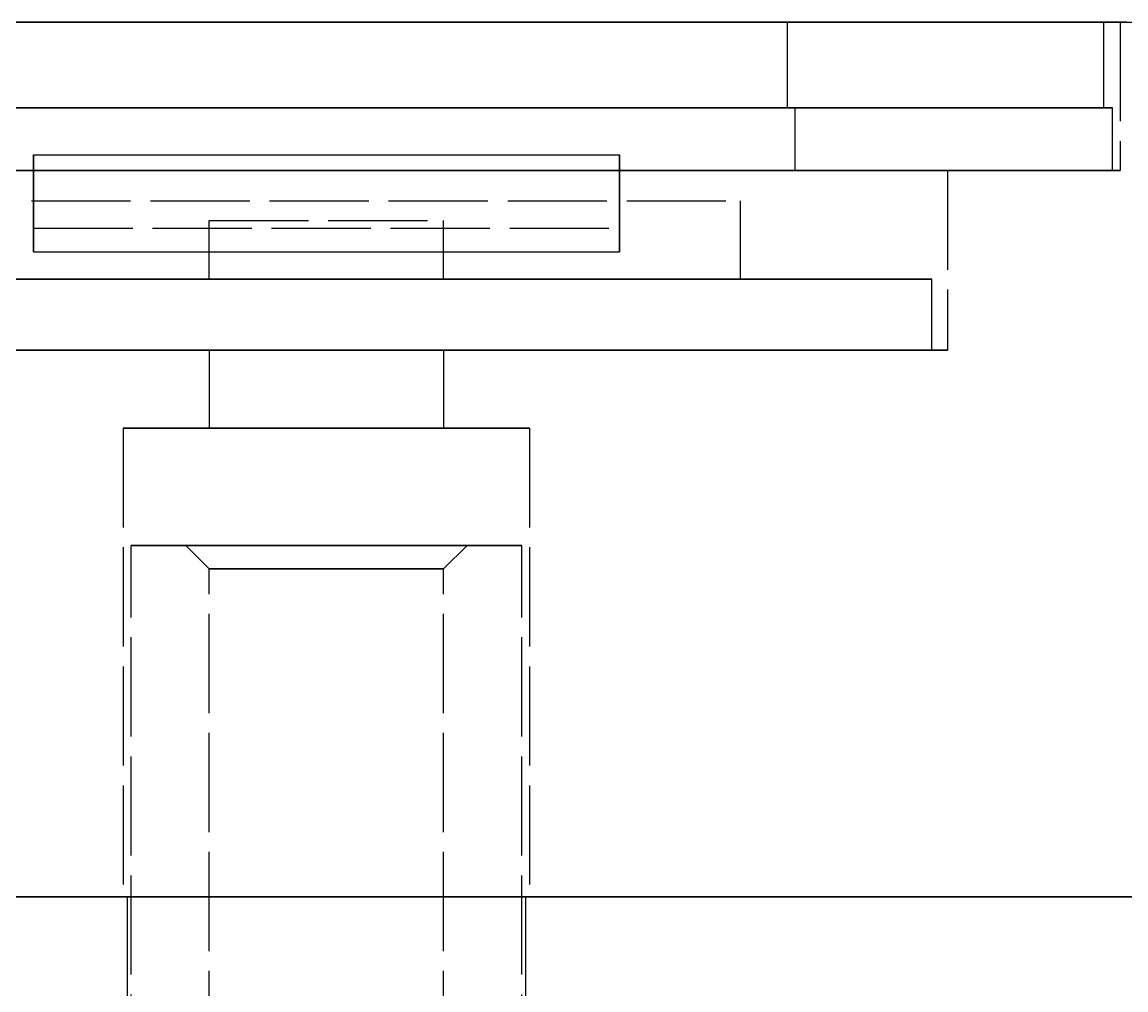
# Model space of a CAD drawing. Header units: millimetres. Extents: x -13 to 272, y -50 to 160.
# Drawn here: x 21.35 to 35.48, y 146.62 to 159.01 of the extents above; entities that cross this region are included whole.
import ezdxf

# ---------------------------------------------------------------- set-up
doc = ezdxf.new("R2010")
doc.units = ezdxf.units.MM
doc.linetypes.add('DASHED', pattern=[1.524, 1.27, -0.254])
doc.layers.add('HIDDEN', color=8, linetype='DASHED')
doc.layers.add('VISIBLE', color=7, linetype='CONTINUOUS')

msp = doc.modelspace()

# ---------------------------------------------------------------- linework, layer by layer
at = {"layer": 'HIDDEN'}
for points in [[(21.17571, 159.01), (21.53, 159.01), (21.88429, 159.01), (22.23857, 159.01), (22.59286, 159.01), (22.94714, 159.01), (23.30143, 159.01), (23.65571, 159.01), (24.01, 159.01), (24.36429, 159.01), (24.71857, 159.01), (25.07286, 159.01), (25.42714, 159.01), (25.78143, 159.01), (26.13571, 159.01), (26.49, 159.01), (26.84429, 159.01), (27.19857, 159.01), (27.55286, 159.01), (27.90714, 159.01), (28.26143, 159.01), (28.61571, 159.01), (28.97, 159.01), (29.32429, 159.01), (29.67857, 159.01), (30.03286, 159.01), (30.38714, 159.01), (30.74143, 159.01), (31.09571, 159.01), (31.45, 159.01), (31.80429, 159.01), (32.15857, 159.01), (32.51286, 159.01), (32.86714, 159.01), (33.22143, 159.01), (33.57571, 159.01), (33.93, 159.01), (34.28429, 159.01), (34.63857, 159.01), (34.99286, 159.01), (35.34714, 159.01), (35.70143, 159.01)], [(35.41, 159.01), (35.08746, 159.01), (34.76492, 159.01), (34.44238, 159.01), (34.11984, 159.01), (33.7973, 159.01), (33.47476, 159.01), (33.15222, 159.01), (32.82968, 159.01), (32.50714, 159.01), (32.1846, 159.01), (31.86206, 159.01), (31.53952, 159.01), (31.21698, 159.01), (30.89444, 159.01), (30.5719, 159.01), (30.24937, 159.01), (29.92683, 159.01), (29.60429, 159.01), (29.28175, 159.01), (28.95921, 159.01), (28.63667, 159.01), (28.31413, 159.01), (27.99159, 159.01), (27.66905, 159.01), (27.34651, 159.01), (27.02397, 159.01), (26.70143, 159.01), (26.37889, 159.01), (26.05635, 159.01), (25.73381, 159.01), (25.41127, 159.01), (25.08873, 159.01), (24.76619, 159.01), (24.44365, 159.01), (24.12111, 159.01), (23.79857, 159.01), (23.47603, 159.01), (23.15349, 159.01), (22.83095, 159.01), (22.50841, 159.01), (22.18587, 159.01), (21.86333, 159.01), (21.54079, 159.01), (21.21825, 159.01)], [(21.21825, 159.01), (21.54079, 159.01), (21.86333, 159.01), (22.18587, 159.01), (22.50841, 159.01), (22.83095, 159.01), (23.15349, 159.01), (23.47603, 159.01), (23.79857, 159.01), (24.12111, 159.01), (24.44365, 159.01), (24.76619, 159.01), (25.08873, 159.01), (25.41127, 159.01), (25.73381, 159.01), (26.05635, 159.01), (26.37889, 159.01), (26.70143, 159.01), (27.02397, 159.01), (27.34651, 159.01), (27.66905, 159.01), (27.99159, 159.01), (28.31413, 159.01), (28.63667, 159.01), (28.95921, 159.01), (29.28175, 159.01), (29.60429, 159.01), (29.92683, 159.01), (30.24937, 159.01), (30.5719, 159.01), (30.89444, 159.01), (31.21698, 159.01), (31.53952, 159.01), (31.86206, 159.01), (32.1846, 159.01), (32.50714, 159.01), (32.82968, 159.01), (33.15222, 159.01), (33.47476, 159.01), (33.7973, 159.01), (34.11984, 159.01), (34.44238, 159.01), (34.76492, 159.01), (35.08746, 159.01), (35.41, 159.01)], [(31.15, 159.01), (30.9627, 159.01), (30.7754, 159.01), (30.5881, 159.01), (30.40079, 159.01), (30.21349, 159.01), (30.02619, 159.01), (29.83889, 159.01), (29.65159, 159.01), (29.46429, 159.01), (29.27698, 159.01), (29.08968, 159.01), (28.90238, 159.01), (28.71508, 159.01), (28.52778, 159.01), (28.34048, 159.01), (28.15317, 159.01), (27.96587, 159.01), (27.77857, 159.01), (27.59127, 159.01), (27.40397, 159.01), (27.21667, 159.01), (27.02937, 159.01), (26.84206, 159.01), (26.65476, 159.01), (26.46746, 159.01), (26.28016, 159.01), (26.09286, 159.01), (25.90556, 159.01), (25.71825, 159.01), (25.53095, 159.01), (25.34365, 159.01), (25.15635, 159.01), (24.96905, 159.01), (24.78175, 159.01), (24.59444, 159.01), (24.40714, 159.01), (24.21984, 159.01), (24.03254, 159.01), (23.84524, 159.01), (23.65794, 159.01), (23.47063, 159.01), (23.28333, 159.01), (23.09603, 159.01), (22.90873, 159.01), (22.72143, 159.01), (22.53413, 159.01), (22.34683, 159.01), (22.15952, 159.01), (21.97222, 159.01), (21.78492, 159.01), (21.59762, 159.01), (21.41032, 159.01), (21.22302, 159.01)], [(35.2, 159.01), (34.88413, 159.01), (34.56825, 159.01), (34.25238, 159.01), (33.93651, 159.01), (33.62063, 159.01), (33.30476, 159.01), (32.98889, 159.01), (32.67302, 159.01), (32.35714, 159.01), (32.04127, 159.01), (31.7254, 159.01), (31.40952, 159.01), (31.09365, 159.01), (30.77778, 159.01), (30.4619, 159.01), (30.14603, 159.01), (29.83016, 159.01), (29.51429, 159.01), (29.19841, 159.01), (28.88254, 159.01), (28.56667, 159.01), (28.25079, 159.01), (27.93492, 159.01), (27.61905, 159.01), (27.30317, 159.01), (26.9873, 159.01), (26.67143, 159.01), (26.35556, 159.01), (26.03968, 159.01), (25.72381, 159.01), (25.40794, 159.01), (25.09206, 159.01), (24.77619, 159.01), (24.46032, 159.01), (24.14444, 159.01), (23.82857, 159.01), (23.5127, 159.01), (23.19683, 159.01), (22.88095, 159.01), (22.56508, 159.01), (22.24921, 159.01), (21.93333, 159.01), (21.61746, 159.01), (21.30159, 159.01)], [(31.15, 157.91), (31.15, 159.01)], [(31.15, 159.01), (31.21429, 159.01), (31.27857, 159.01), (31.34286, 159.01), (31.40714, 159.01), (31.47143, 159.01), (31.53571, 159.01), (31.6, 159.01), (31.66429, 159.01), (31.72857, 159.01), (31.79286, 159.01), (31.85714, 159.01), (31.92143, 159.01), (31.98571, 159.01), (32.05, 159.01), (32.11429, 159.01), (32.17857, 159.01), (32.24286, 159.01), (32.30714, 159.01), (32.37143, 159.01), (32.43571, 159.01), (32.5, 159.01), (32.56429, 159.01), (32.62857, 159.01), (32.69286, 159.01), (32.75714, 159.01), (32.82143, 159.01), (32.88571, 159.01), (32.95, 159.01), (33.01429, 159.01), (33.07857, 159.01), (33.14286, 159.01), (33.20714, 159.01), (33.27143, 159.01), (33.33571, 159.01), (33.4, 159.01), (33.46429, 159.01), (33.52857, 159.01), (33.59286, 159.01), (33.65714, 159.01), (33.72143, 159.01), (33.78571, 159.01), (33.85, 159.01), (33.91429, 159.01), (33.97857, 159.01), (34.04286, 159.01), (34.10714, 159.01), (34.17143, 159.01), (34.23571, 159.01), (34.3, 159.01), (34.36429, 159.01), (34.42857, 159.01), (34.49286, 159.01), (34.55714, 159.01), (34.62143, 159.01), (34.68571, 159.01), (34.75, 159.01), (34.81429, 159.01), (34.87857, 159.01), (34.94286, 159.01), (35.00714, 159.01), (35.07143, 159.01), (35.13571, 159.01), (35.2, 159.01)], [(35.2, 157.91), (35.2, 159.01)], [(35.41, 159.01), (35.41, 157.11)], [(19.35, 157.91), (31.15, 157.91)], [(35.31, 157.91), (34.99063, 157.91), (34.67127, 157.91), (34.3519, 157.91), (34.03254, 157.91), (33.71317, 157.91), (33.39381, 157.91), (33.07444, 157.91), (32.75508, 157.91), (32.43571, 157.91), (32.11635, 157.91), (31.79698, 157.91), (31.47762, 157.91), (31.15825, 157.91), (30.83889, 157.91), (30.51952, 157.91), (30.20016, 157.91), (29.88079, 157.91), (29.56143, 157.91), (29.24206, 157.91), (28.9227, 157.91), (28.60333, 157.91), (28.28397, 157.91), (27.9646, 157.91), (27.64524, 157.91), (27.32587, 157.91), (27.00651, 157.91), (26.68714, 157.91), (26.36778, 157.91), (26.04841, 157.91), (25.72905, 157.91), (25.40968, 157.91), (25.09032, 157.91), (24.77095, 157.91), (24.45159, 157.91), (24.13222, 157.91), (23.81286, 157.91), (23.49349, 157.91), (23.17413, 157.91), (22.85476, 157.91), (22.5354, 157.91), (22.21603, 157.91), (21.89667, 157.91), (21.5773, 157.91), (21.25794, 157.91)], [(21.30159, 157.91), (21.61746, 157.91), (21.93333, 157.91), (22.24921, 157.91), (22.56508, 157.91), (22.88095, 157.91), (23.19683, 157.91), (23.5127, 157.91), (23.82857, 157.91), (24.14444, 157.91), (24.46032, 157.91), (24.77619, 157.91), (25.09206, 157.91), (25.40794, 157.91), (25.72381, 157.91), (26.03968, 157.91), (26.35556, 157.91), (26.67143, 157.91), (26.9873, 157.91), (27.30317, 157.91), (27.61905, 157.91), (27.93492, 157.91), (28.25079, 157.91), (28.56667, 157.91), (28.88254, 157.91), (29.19841, 157.91), (29.51429, 157.91), (29.83016, 157.91), (30.14603, 157.91), (30.4619, 157.91), (30.77778, 157.91), (31.09365, 157.91), (31.40952, 157.91), (31.7254, 157.91), (32.04127, 157.91), (32.35714, 157.91), (32.67302, 157.91), (32.98889, 157.91), (33.30476, 157.91), (33.62063, 157.91), (33.93651, 157.91), (34.25238, 157.91), (34.56825, 157.91), (34.88413, 157.91), (35.2, 157.91)], [(35.2, 157.91), (35.13571, 157.91), (35.07143, 157.91), (35.00714, 157.91), (34.94286, 157.91), (34.87857, 157.91), (34.81429, 157.91), (34.75, 157.91), (34.68571, 157.91), (34.62143, 157.91), (34.55714, 157.91), (34.49286, 157.91), (34.42857, 157.91), (34.36429, 157.91), (34.3, 157.91), (34.23571, 157.91), (34.17143, 157.91), (34.10714, 157.91), (34.04286, 157.91), (33.97857, 157.91), (33.91429, 157.91), (33.85, 157.91), (33.78571, 157.91), (33.72143, 157.91), (33.65714, 157.91), (33.59286, 157.91), (33.52857, 157.91), (33.46429, 157.91), (33.4, 157.91), (33.33571, 157.91), (33.27143, 157.91), (33.20714, 157.91), (33.14286, 157.91), (33.07857, 157.91), (33.01429, 157.91), (32.95, 157.91), (32.88571, 157.91), (32.82143, 157.91), (32.75714, 157.91), (32.69286, 157.91), (32.62857, 157.91), (32.56429, 157.91), (32.5, 157.91), (32.43571, 157.91), (32.37143, 157.91), (32.30714, 157.91), (32.24286, 157.91), (32.17857, 157.91), (32.11429, 157.91), (32.05, 157.91), (31.98571, 157.91), (31.92143, 157.91), (31.85714, 157.91), (31.79286, 157.91), (31.72857, 157.91), (31.66429, 157.91), (31.6, 157.91), (31.53571, 157.91), (31.47143, 157.91), (31.40714, 157.91), (31.34286, 157.91), (31.27857, 157.91), (31.21429, 157.91), (31.15, 157.91)], [(31.25, 157.11), (31.25, 157.91)], [(31.25, 157.91), (31.31444, 157.91), (31.37889, 157.91), (31.44333, 157.91), (31.50778, 157.91), (31.57222, 157.91), (31.63667, 157.91), (31.70111, 157.91), (31.76556, 157.91), (31.83, 157.91), (31.89444, 157.91), (31.95889, 157.91), (32.02333, 157.91), (32.08778, 157.91), (32.15222, 157.91), (32.21667, 157.91), (32.28111, 157.91), (32.34556, 157.91), (32.41, 157.91), (32.47444, 157.91), (32.53889, 157.91), (32.60333, 157.91), (32.66778, 157.91), (32.73222, 157.91), (32.79667, 157.91), (32.86111, 157.91), (32.92556, 157.91), (32.99, 157.91), (33.05444, 157.91), (33.11889, 157.91), (33.18333, 157.91), (33.24778, 157.91), (33.31222, 157.91), (33.37667, 157.91), (33.44111, 157.91), (33.50556, 157.91), (33.57, 157.91), (33.63444, 157.91), (33.69889, 157.91), (33.76333, 157.91), (33.82778, 157.91), (33.89222, 157.91), (33.95667, 157.91), (34.02111, 157.91), (34.08556, 157.91), (34.15, 157.91), (34.21444, 157.91), (34.27889, 157.91), (34.34333, 157.91), (34.40778, 157.91), (34.47222, 157.91), (34.53667, 157.91), (34.60111, 157.91), (34.66556, 157.91), (34.73, 157.91), (34.79444, 157.91), (34.85889, 157.91), (34.92333, 157.91), (34.98778, 157.91), (35.05222, 157.91), (35.11667, 157.91), (35.18111, 157.91), (35.24556, 157.91), (35.31, 157.91)], [(35.31, 157.11), (35.31, 157.91)], [(21.5, 156.37), (21.5, 157.31)], [(21.5, 157.31), (29, 157.31)], [(29, 156.37), (29, 157.31)], [(35.41, 157.11), (35.08746, 157.11), (34.76492, 157.11), (34.44238, 157.11), (34.11984, 157.11), (33.7973, 157.11), (33.47476, 157.11), (33.15222, 157.11), (32.82968, 157.11), (32.50714, 157.11), (32.1846, 157.11), (31.86206, 157.11), (31.53952, 157.11), (31.21698, 157.11), (30.89444, 157.11), (30.5719, 157.11), (30.24937, 157.11), (29.92683, 157.11), (29.60429, 157.11), (29.28175, 157.11), (28.95921, 157.11), (28.63667, 157.11), (28.31413, 157.11), (27.99159, 157.11), (27.66905, 157.11), (27.34651, 157.11), (27.02397, 157.11), (26.70143, 157.11), (26.37889, 157.11), (26.05635, 157.11), (25.73381, 157.11), (25.41127, 157.11), (25.08873, 157.11), (24.76619, 157.11), (24.44365, 157.11), (24.12111, 157.11), (23.79857, 157.11), (23.47603, 157.11), (23.15349, 157.11), (22.83095, 157.11), (22.50841, 157.11), (22.18587, 157.11), (21.86333, 157.11), (21.54079, 157.11), (21.21825, 157.11)], [(21.21825, 157.11), (21.54079, 157.11), (21.86333, 157.11), (22.18587, 157.11), (22.50841, 157.11), (22.83095, 157.11), (23.15349, 157.11), (23.47603, 157.11), (23.79857, 157.11), (24.12111, 157.11), (24.44365, 157.11), (24.76619, 157.11), (25.08873, 157.11), (25.41127, 157.11), (25.73381, 157.11), (26.05635, 157.11), (26.37889, 157.11), (26.70143, 157.11), (27.02397, 157.11), (27.34651, 157.11), (27.66905, 157.11), (27.99159, 157.11), (28.31413, 157.11), (28.63667, 157.11), (28.95921, 157.11), (29.28175, 157.11), (29.60429, 157.11), (29.92683, 157.11), (30.24937, 157.11), (30.5719, 157.11), (30.89444, 157.11), (31.21698, 157.11), (31.53952, 157.11), (31.86206, 157.11), (32.1846, 157.11), (32.50714, 157.11), (32.82968, 157.11), (33.15222, 157.11), (33.47476, 157.11), (33.7973, 157.11), (34.11984, 157.11), (34.44238, 157.11), (34.76492, 157.11), (35.08746, 157.11), (35.41, 157.11)], [(21.25794, 157.11), (21.5773, 157.11), (21.89667, 157.11), (22.21603, 157.11), (22.5354, 157.11), (22.85476, 157.11), (23.17413, 157.11), (23.49349, 157.11), (23.81286, 157.11), (24.13222, 157.11), (24.45159, 157.11), (24.77095, 157.11), (25.09032, 157.11), (25.40968, 157.11), (25.72905, 157.11), (26.04841, 157.11), (26.36778, 157.11), (26.68714, 157.11), (27.00651, 157.11), (27.32587, 157.11), (27.64524, 157.11), (27.9646, 157.11), (28.28397, 157.11), (28.60333, 157.11), (28.9227, 157.11), (29.24206, 157.11), (29.56143, 157.11), (29.88079, 157.11), (30.20016, 157.11), (30.51952, 157.11), (30.83889, 157.11), (31.15825, 157.11), (31.47762, 157.11), (31.79698, 157.11), (32.11635, 157.11), (32.43571, 157.11), (32.75508, 157.11), (33.07444, 157.11), (33.39381, 157.11), (33.71317, 157.11), (34.03254, 157.11), (34.3519, 157.11), (34.67127, 157.11), (34.99063, 157.11), (35.31, 157.11)], [(33.2, 157.11), (32.94762, 157.11), (32.69524, 157.11), (32.44286, 157.11), (32.19048, 157.11), (31.9381, 157.11), (31.68571, 157.11), (31.43333, 157.11), (31.18095, 157.11), (30.92857, 157.11), (30.67619, 157.11), (30.42381, 157.11), (30.17143, 157.11), (29.91905, 157.11), (29.66667, 157.11), (29.41429, 157.11), (29.1619, 157.11), (28.90952, 157.11), (28.65714, 157.11), (28.40476, 157.11), (28.15238, 157.11), (27.9, 157.11), (27.64762, 157.11), (27.39524, 157.11), (27.14286, 157.11), (26.89048, 157.11), (26.6381, 157.11), (26.38571, 157.11), (26.13333, 157.11), (25.88095, 157.11), (25.62857, 157.11), (25.37619, 157.11), (25.12381, 157.11), (24.87143, 157.11), (24.61905, 157.11), (24.36667, 157.11), (24.11429, 157.11), (23.8619, 157.11), (23.60952, 157.11), (23.35714, 157.11), (23.10476, 157.11), (22.85238, 157.11), (22.6, 157.11), (22.34762, 157.11), (22.09524, 157.11), (21.84286, 157.11), (21.59048, 157.11), (21.3381, 157.11)], [(21.3381, 157.11), (21.59048, 157.11), (21.84286, 157.11), (22.09524, 157.11), (22.34762, 157.11), (22.6, 157.11), (22.85238, 157.11), (23.10476, 157.11), (23.35714, 157.11), (23.60952, 157.11), (23.8619, 157.11), (24.11429, 157.11), (24.36667, 157.11), (24.61905, 157.11), (24.87143, 157.11), (25.12381, 157.11), (25.37619, 157.11), (25.62857, 157.11), (25.88095, 157.11), (26.13333, 157.11), (26.38571, 157.11), (26.6381, 157.11), (26.89048, 157.11), (27.14286, 157.11), (27.39524, 157.11), (27.64762, 157.11), (27.9, 157.11), (28.15238, 157.11), (28.40476, 157.11), (28.65714, 157.11), (28.90952, 157.11), (29.1619, 157.11), (29.41429, 157.11), (29.66667, 157.11), (29.91905, 157.11), (30.17143, 157.11), (30.42381, 157.11), (30.67619, 157.11), (30.92857, 157.11), (31.18095, 157.11), (31.43333, 157.11), (31.68571, 157.11), (31.9381, 157.11), (32.19048, 157.11), (32.44286, 157.11), (32.69524, 157.11), (32.94762, 157.11), (33.2, 157.11)], [(21.5, 157.11), (29, 157.11)], [(35.31, 157.11), (35.24556, 157.11), (35.18111, 157.11), (35.11667, 157.11), (35.05222, 157.11), (34.98778, 157.11), (34.92333, 157.11), (34.85889, 157.11), (34.79444, 157.11), (34.73, 157.11), (34.66556, 157.11), (34.60111, 157.11), (34.53667, 157.11), (34.47222, 157.11), (34.40778, 157.11), (34.34333, 157.11), (34.27889, 157.11), (34.21444, 157.11), (34.15, 157.11), (34.08556, 157.11), (34.02111, 157.11), (33.95667, 157.11), (33.89222, 157.11), (33.82778, 157.11), (33.76333, 157.11), (33.69889, 157.11), (33.63444, 157.11), (33.57, 157.11), (33.50556, 157.11), (33.44111, 157.11), (33.37667, 157.11), (33.31222, 157.11), (33.24778, 157.11), (33.18333, 157.11), (33.11889, 157.11), (33.05444, 157.11), (32.99, 157.11), (32.92556, 157.11), (32.86111, 157.11), (32.79667, 157.11), (32.73222, 157.11), (32.66778, 157.11), (32.60333, 157.11), (32.53889, 157.11), (32.47444, 157.11), (32.41, 157.11), (32.34556, 157.11), (32.28111, 157.11), (32.21667, 157.11), (32.15222, 157.11), (32.08778, 157.11), (32.02333, 157.11), (31.95889, 157.11), (31.89444, 157.11), (31.83, 157.11), (31.76556, 157.11), (31.70111, 157.11), (31.63667, 157.11), (31.57222, 157.11), (31.50778, 157.11), (31.44333, 157.11), (31.37889, 157.11), (31.31444, 157.11), (31.25, 157.11)], [(33.2, 157.11), (33.2, 154.81)], [(19.95, 156.72), (30.55, 156.72)], [(19.95, 156.72), (30.55, 156.72)], [(30.55, 155.72), (30.55, 156.72)], [(30.55, 155.72), (30.55, 156.72)], [(23.75, 155.72), (23.75, 156.47)], [(23.75, 155.72), (23.75, 156.47)], [(23.75, 156.47), (26.75, 156.47)], [(23.75, 156.47), (26.75, 156.47)], [(26.75, 155.72), (26.75, 156.47)], [(26.75, 155.72), (26.75, 156.47)], [(21.5, 156.07), (21.5, 156.37)], [(21.5, 156.37), (29, 156.37)], [(21.5, 156.37), (29, 156.37)], [(29, 156.07), (29, 156.37)], [(21.5, 156.07), (29, 156.07)], [(19.95, 155.72), (30.55, 155.72)], [(19.95, 155.72), (30.55, 155.72)], [(33, 155.72), (32.75397, 155.72), (32.50794, 155.72), (32.2619, 155.72), (32.01587, 155.72), (31.76984, 155.72), (31.52381, 155.72), (31.27778, 155.72), (31.03175, 155.72), (30.78571, 155.72), (30.53968, 155.72), (30.29365, 155.72), (30.04762, 155.72), (29.80159, 155.72), (29.55556, 155.72), (29.30952, 155.72), (29.06349, 155.72), (28.81746, 155.72), (28.57143, 155.72), (28.3254, 155.72), (28.07937, 155.72), (27.83333, 155.72), (27.5873, 155.72), (27.34127, 155.72), (27.09524, 155.72), (26.84921, 155.72), (26.60317, 155.72), (26.35714, 155.72), (26.11111, 155.72), (25.86508, 155.72), (25.61905, 155.72), (25.37302, 155.72), (25.12698, 155.72), (24.88095, 155.72), (24.63492, 155.72), (24.38889, 155.72), (24.14286, 155.72), (23.89683, 155.72), (23.65079, 155.72), (23.40476, 155.72), (23.15873, 155.72), (22.9127, 155.72), (22.66667, 155.72), (22.42063, 155.72), (22.1746, 155.72), (21.92857, 155.72), (21.68254, 155.72), (21.43651, 155.72), (21.19048, 155.72)], [(21.19048, 155.72), (21.43651, 155.72), (21.68254, 155.72), (21.92857, 155.72), (22.1746, 155.72), (22.42063, 155.72), (22.66667, 155.72), (22.9127, 155.72), (23.15873, 155.72), (23.40476, 155.72), (23.65079, 155.72), (23.89683, 155.72), (24.14286, 155.72), (24.38889, 155.72), (24.63492, 155.72), (24.88095, 155.72), (25.12698, 155.72), (25.37302, 155.72), (25.61905, 155.72), (25.86508, 155.72), (26.11111, 155.72), (26.35714, 155.72), (26.60317, 155.72), (26.84921, 155.72), (27.09524, 155.72), (27.34127, 155.72), (27.5873, 155.72), (27.83333, 155.72), (28.07937, 155.72), (28.3254, 155.72), (28.57143, 155.72), (28.81746, 155.72), (29.06349, 155.72), (29.30952, 155.72), (29.55556, 155.72), (29.80159, 155.72), (30.04762, 155.72), (30.29365, 155.72), (30.53968, 155.72), (30.78571, 155.72), (31.03175, 155.72), (31.27778, 155.72), (31.52381, 155.72), (31.76984, 155.72), (32.01587, 155.72), (32.2619, 155.72), (32.50794, 155.72), (32.75397, 155.72), (33, 155.72)], [(23.75, 155.72), (26.75, 155.72)], [(23.75, 155.72), (26.75, 155.72)], [(33, 154.81), (33, 155.72)], [(33, 154.81), (32.75397, 154.81), (32.50794, 154.81), (32.2619, 154.81), (32.01587, 154.81), (31.76984, 154.81), (31.52381, 154.81), (31.27778, 154.81), (31.03175, 154.81), (30.78571, 154.81), (30.53968, 154.81), (30.29365, 154.81), (30.04762, 154.81), (29.80159, 154.81), (29.55556, 154.81), (29.30952, 154.81), (29.06349, 154.81), (28.81746, 154.81), (28.57143, 154.81), (28.3254, 154.81), (28.07937, 154.81), (27.83333, 154.81), (27.5873, 154.81), (27.34127, 154.81), (27.09524, 154.81), (26.84921, 154.81), (26.60317, 154.81), (26.35714, 154.81), (26.11111, 154.81), (25.86508, 154.81), (25.61905, 154.81), (25.37302, 154.81), (25.12698, 154.81), (24.88095, 154.81), (24.63492, 154.81), (24.38889, 154.81), (24.14286, 154.81), (23.89683, 154.81), (23.65079, 154.81), (23.40476, 154.81), (23.15873, 154.81), (22.9127, 154.81), (22.66667, 154.81), (22.42063, 154.81), (22.1746, 154.81), (21.92857, 154.81), (21.68254, 154.81), (21.43651, 154.81), (21.19048, 154.81)], [(21.19048, 154.81), (21.43651, 154.81), (21.68254, 154.81), (21.92857, 154.81), (22.1746, 154.81), (22.42063, 154.81), (22.66667, 154.81), (22.9127, 154.81), (23.15873, 154.81), (23.40476, 154.81), (23.65079, 154.81), (23.89683, 154.81), (24.14286, 154.81), (24.38889, 154.81), (24.63492, 154.81), (24.88095, 154.81), (25.12698, 154.81), (25.37302, 154.81), (25.61905, 154.81), (25.86508, 154.81), (26.11111, 154.81), (26.35714, 154.81), (26.60317, 154.81), (26.84921, 154.81), (27.09524, 154.81), (27.34127, 154.81), (27.5873, 154.81), (27.83333, 154.81), (28.07937, 154.81), (28.3254, 154.81), (28.57143, 154.81), (28.81746, 154.81), (29.06349, 154.81), (29.30952, 154.81), (29.55556, 154.81), (29.80159, 154.81), (30.04762, 154.81), (30.29365, 154.81), (30.53968, 154.81), (30.78571, 154.81), (31.03175, 154.81), (31.27778, 154.81), (31.52381, 154.81), (31.76984, 154.81), (32.01587, 154.81), (32.2619, 154.81), (32.50794, 154.81), (32.75397, 154.81), (33, 154.81)], [(33.2, 154.81), (32.94762, 154.81), (32.69524, 154.81), (32.44286, 154.81), (32.19048, 154.81), (31.9381, 154.81), (31.68571, 154.81), (31.43333, 154.81), (31.18095, 154.81), (30.92857, 154.81), (30.67619, 154.81), (30.42381, 154.81), (30.17143, 154.81), (29.91905, 154.81), (29.66667, 154.81), (29.41429, 154.81), (29.1619, 154.81), (28.90952, 154.81), (28.65714, 154.81), (28.40476, 154.81), (28.15238, 154.81), (27.9, 154.81), (27.64762, 154.81), (27.39524, 154.81), (27.14286, 154.81), (26.89048, 154.81), (26.6381, 154.81), (26.38571, 154.81), (26.13333, 154.81), (25.88095, 154.81), (25.62857, 154.81), (25.37619, 154.81), (25.12381, 154.81), (24.87143, 154.81), (24.61905, 154.81), (24.36667, 154.81), (24.11429, 154.81), (23.8619, 154.81), (23.60952, 154.81), (23.35714, 154.81), (23.10476, 154.81), (22.85238, 154.81), (22.6, 154.81), (22.34762, 154.81), (22.09524, 154.81), (21.84286, 154.81), (21.59048, 154.81), (21.3381, 154.81)], [(21.3381, 154.81), (21.59048, 154.81), (21.84286, 154.81), (22.09524, 154.81), (22.34762, 154.81), (22.6, 154.81), (22.85238, 154.81), (23.10476, 154.81), (23.35714, 154.81), (23.60952, 154.81), (23.8619, 154.81), (24.11429, 154.81), (24.36667, 154.81), (24.61905, 154.81), (24.87143, 154.81), (25.12381, 154.81), (25.37619, 154.81), (25.62857, 154.81), (25.88095, 154.81), (26.13333, 154.81), (26.38571, 154.81), (26.6381, 154.81), (26.89048, 154.81), (27.14286, 154.81), (27.39524, 154.81), (27.64762, 154.81), (27.9, 154.81), (28.15238, 154.81), (28.40476, 154.81), (28.65714, 154.81), (28.90952, 154.81), (29.1619, 154.81), (29.41429, 154.81), (29.66667, 154.81), (29.91905, 154.81), (30.17143, 154.81), (30.42381, 154.81), (30.67619, 154.81), (30.92857, 154.81), (31.18095, 154.81), (31.43333, 154.81), (31.68571, 154.81), (31.9381, 154.81), (32.19048, 154.81), (32.44286, 154.81), (32.69524, 154.81), (32.94762, 154.81), (33.2, 154.81)], [(26.75, 154.81), (26.70238, 154.81), (26.65476, 154.81), (26.60714, 154.81), (26.55952, 154.81), (26.5119, 154.81), (26.46429, 154.81), (26.41667, 154.81), (26.36905, 154.81), (26.32143, 154.81), (26.27381, 154.81), (26.22619, 154.81), (26.17857, 154.81), (26.13095, 154.81), (26.08333, 154.81), (26.03571, 154.81), (25.9881, 154.81), (25.94048, 154.81), (25.89286, 154.81), (25.84524, 154.81), (25.79762, 154.81), (25.75, 154.81), (25.70238, 154.81), (25.65476, 154.81), (25.60714, 154.81), (25.55952, 154.81), (25.5119, 154.81), (25.46429, 154.81), (25.41667, 154.81), (25.36905, 154.81), (25.32143, 154.81), (25.27381, 154.81), (25.22619, 154.81), (25.17857, 154.81), (25.13095, 154.81), (25.08333, 154.81), (25.03571, 154.81), (24.9881, 154.81), (24.94048, 154.81), (24.89286, 154.81), (24.84524, 154.81), (24.79762, 154.81), (24.75, 154.81), (24.70238, 154.81), (24.65476, 154.81), (24.60714, 154.81), (24.55952, 154.81), (24.5119, 154.81), (24.46429, 154.81), (24.41667, 154.81), (24.36905, 154.81), (24.32143, 154.81), (24.27381, 154.81), (24.22619, 154.81), (24.17857, 154.81), (24.13095, 154.81), (24.08333, 154.81), (24.03571, 154.81), (23.9881, 154.81), (23.94048, 154.81), (23.89286, 154.81), (23.84524, 154.81), (23.79762, 154.81), (23.75, 154.81)], [(23.75, 154.81), (23.79762, 154.81), (23.84524, 154.81), (23.89286, 154.81), (23.94048, 154.81), (23.9881, 154.81), (24.03571, 154.81), (24.08333, 154.81), (24.13095, 154.81), (24.17857, 154.81), (24.22619, 154.81), (24.27381, 154.81), (24.32143, 154.81), (24.36905, 154.81), (24.41667, 154.81), (24.46429, 154.81), (24.5119, 154.81), (24.55952, 154.81), (24.60714, 154.81), (24.65476, 154.81), (24.70238, 154.81), (24.75, 154.81), (24.79762, 154.81), (24.84524, 154.81), (24.89286, 154.81), (24.94048, 154.81), (24.9881, 154.81), (25.03571, 154.81), (25.08333, 154.81), (25.13095, 154.81), (25.17857, 154.81), (25.22619, 154.81), (25.27381, 154.81), (25.32143, 154.81), (25.36905, 154.81), (25.41667, 154.81), (25.46429, 154.81), (25.5119, 154.81), (25.55952, 154.81), (25.60714, 154.81), (25.65476, 154.81), (25.70238, 154.81), (25.75, 154.81), (25.79762, 154.81), (25.84524, 154.81), (25.89286, 154.81), (25.94048, 154.81), (25.9881, 154.81), (26.03571, 154.81), (26.08333, 154.81), (26.13095, 154.81), (26.17857, 154.81), (26.22619, 154.81), (26.27381, 154.81), (26.32143, 154.81), (26.36905, 154.81), (26.41667, 154.81), (26.46429, 154.81), (26.5119, 154.81), (26.55952, 154.81), (26.60714, 154.81), (26.65476, 154.81), (26.70238, 154.81), (26.75, 154.81)], [(23.75, 154.81), (23.75, 153.81)], [(26.75, 154.81), (26.75, 153.81)], [(27.85, 153.81), (27.76746, 153.81), (27.68492, 153.81), (27.60238, 153.81), (27.51984, 153.81), (27.4373, 153.81), (27.35476, 153.81), (27.27222, 153.81), (27.18968, 153.81), (27.10714, 153.81), (27.0246, 153.81), (26.94206, 153.81), (26.85952, 153.81), (26.77698, 153.81), (26.69444, 153.81), (26.6119, 153.81), (26.52937, 153.81), (26.44683, 153.81), (26.36429, 153.81), (26.28175, 153.81), (26.19921, 153.81), (26.11667, 153.81), (26.03413, 153.81), (25.95159, 153.81), (25.86905, 153.81), (25.78651, 153.81), (25.70397, 153.81), (25.62143, 153.81), (25.53889, 153.81), (25.45635, 153.81), (25.37381, 153.81), (25.29127, 153.81), (25.20873, 153.81), (25.12619, 153.81), (25.04365, 153.81), (24.96111, 153.81), (24.87857, 153.81), (24.79603, 153.81), (24.71349, 153.81), (24.63095, 153.81), (24.54841, 153.81), (24.46587, 153.81), (24.38333, 153.81), (24.30079, 153.81), (24.21825, 153.81), (24.13571, 153.81), (24.05317, 153.81), (23.97063, 153.81), (23.8881, 153.81), (23.80556, 153.81), (23.72302, 153.81), (23.64048, 153.81), (23.55794, 153.81), (23.4754, 153.81), (23.39286, 153.81), (23.31032, 153.81), (23.22778, 153.81), (23.14524, 153.81), (23.0627, 153.81), (22.98016, 153.81), (22.89762, 153.81), (22.81508, 153.81), (22.73254, 153.81), (22.65, 153.81)], [(22.65, 153.81), (22.73254, 153.81), (22.81508, 153.81), (22.89762, 153.81), (22.98016, 153.81), (23.0627, 153.81), (23.14524, 153.81), (23.22778, 153.81), (23.31032, 153.81), (23.39286, 153.81), (23.4754, 153.81), (23.55794, 153.81), (23.64048, 153.81), (23.72302, 153.81), (23.80556, 153.81), (23.8881, 153.81), (23.97063, 153.81), (24.05317, 153.81), (24.13571, 153.81), (24.21825, 153.81), (24.30079, 153.81), (24.38333, 153.81), (24.46587, 153.81), (24.54841, 153.81), (24.63095, 153.81), (24.71349, 153.81), (24.79603, 153.81), (24.87857, 153.81), (24.96111, 153.81), (25.04365, 153.81), (25.12619, 153.81), (25.20873, 153.81), (25.29127, 153.81), (25.37381, 153.81), (25.45635, 153.81), (25.53889, 153.81), (25.62143, 153.81), (25.70397, 153.81), (25.78651, 153.81), (25.86905, 153.81), (25.95159, 153.81), (26.03413, 153.81), (26.11667, 153.81), (26.19921, 153.81), (26.28175, 153.81), (26.36429, 153.81), (26.44683, 153.81), (26.52937, 153.81), (26.6119, 153.81), (26.69444, 153.81), (26.77698, 153.81), (26.85952, 153.81), (26.94206, 153.81), (27.0246, 153.81), (27.10714, 153.81), (27.18968, 153.81), (27.27222, 153.81), (27.35476, 153.81), (27.4373, 153.81), (27.51984, 153.81), (27.60238, 153.81), (27.68492, 153.81), (27.76746, 153.81), (27.85, 153.81)], [(22.65, 153.81), (22.65, 147.81)], [(26.75, 153.81), (26.70238, 153.81), (26.65476, 153.81), (26.60714, 153.81), (26.55952, 153.81), (26.5119, 153.81), (26.46429, 153.81), (26.41667, 153.81), (26.36905, 153.81), (26.32143, 153.81), (26.27381, 153.81), (26.22619, 153.81), (26.17857, 153.81), (26.13095, 153.81), (26.08333, 153.81), (26.03571, 153.81), (25.9881, 153.81), (25.94048, 153.81), (25.89286, 153.81), (25.84524, 153.81), (25.79762, 153.81), (25.75, 153.81), (25.70238, 153.81), (25.65476, 153.81), (25.60714, 153.81), (25.55952, 153.81), (25.5119, 153.81), (25.46429, 153.81), (25.41667, 153.81), (25.36905, 153.81), (25.32143, 153.81), (25.27381, 153.81), (25.22619, 153.81), (25.17857, 153.81), (25.13095, 153.81), (25.08333, 153.81), (25.03571, 153.81), (24.9881, 153.81), (24.94048, 153.81), (24.89286, 153.81), (24.84524, 153.81), (24.79762, 153.81), (24.75, 153.81), (24.70238, 153.81), (24.65476, 153.81), (24.60714, 153.81), (24.55952, 153.81), (24.5119, 153.81), (24.46429, 153.81), (24.41667, 153.81), (24.36905, 153.81), (24.32143, 153.81), (24.27381, 153.81), (24.22619, 153.81), (24.17857, 153.81), (24.13095, 153.81), (24.08333, 153.81), (24.03571, 153.81), (23.9881, 153.81), (23.94048, 153.81), (23.89286, 153.81), (23.84524, 153.81), (23.79762, 153.81), (23.75, 153.81)], [(23.75, 153.81), (23.79762, 153.81), (23.84524, 153.81), (23.89286, 153.81), (23.94048, 153.81), (23.9881, 153.81), (24.03571, 153.81), (24.08333, 153.81), (24.13095, 153.81), (24.17857, 153.81), (24.22619, 153.81), (24.27381, 153.81), (24.32143, 153.81), (24.36905, 153.81), (24.41667, 153.81), (24.46429, 153.81), (24.5119, 153.81), (24.55952, 153.81), (24.60714, 153.81), (24.65476, 153.81), (24.70238, 153.81), (24.75, 153.81), (24.79762, 153.81), (24.84524, 153.81), (24.89286, 153.81), (24.94048, 153.81), (24.9881, 153.81), (25.03571, 153.81), (25.08333, 153.81), (25.13095, 153.81), (25.17857, 153.81), (25.22619, 153.81), (25.27381, 153.81), (25.32143, 153.81), (25.36905, 153.81), (25.41667, 153.81), (25.46429, 153.81), (25.5119, 153.81), (25.55952, 153.81), (25.60714, 153.81), (25.65476, 153.81), (25.70238, 153.81), (25.75, 153.81), (25.79762, 153.81), (25.84524, 153.81), (25.89286, 153.81), (25.94048, 153.81), (25.9881, 153.81), (26.03571, 153.81), (26.08333, 153.81), (26.13095, 153.81), (26.17857, 153.81), (26.22619, 153.81), (26.27381, 153.81), (26.32143, 153.81), (26.36905, 153.81), (26.41667, 153.81), (26.46429, 153.81), (26.5119, 153.81), (26.55952, 153.81), (26.60714, 153.81), (26.65476, 153.81), (26.70238, 153.81), (26.75, 153.81)], [(27.85, 153.81), (27.85, 147.81)], [(27.75, 152.31), (27.67063, 152.31), (27.59127, 152.31), (27.5119, 152.31), (27.43254, 152.31), (27.35317, 152.31), (27.27381, 152.31), (27.19444, 152.31), (27.11508, 152.31), (27.03571, 152.31), (26.95635, 152.31), (26.87698, 152.31), (26.79762, 152.31), (26.71825, 152.31), (26.63889, 152.31), (26.55952, 152.31), (26.48016, 152.31), (26.40079, 152.31), (26.32143, 152.31), (26.24206, 152.31), (26.1627, 152.31), (26.08333, 152.31), (26.00397, 152.31), (25.9246, 152.31), (25.84524, 152.31), (25.76587, 152.31), (25.68651, 152.31), (25.60714, 152.31), (25.52778, 152.31), (25.44841, 152.31), (25.36905, 152.31), (25.28968, 152.31), (25.21032, 152.31), (25.13095, 152.31), (25.05159, 152.31), (24.97222, 152.31), (24.89286, 152.31), (24.81349, 152.31), (24.73413, 152.31), (24.65476, 152.31), (24.5754, 152.31), (24.49603, 152.31), (24.41667, 152.31), (24.3373, 152.31), (24.25794, 152.31), (24.17857, 152.31), (24.09921, 152.31), (24.01984, 152.31), (23.94048, 152.31), (23.86111, 152.31), (23.78175, 152.31), (23.70238, 152.31), (23.62302, 152.31), (23.54365, 152.31), (23.46429, 152.31), (23.38492, 152.31), (23.30556, 152.31), (23.22619, 152.31), (23.14683, 152.31), (23.06746, 152.31), (22.9881, 152.31), (22.90873, 152.31), (22.82937, 152.31), (22.75, 152.31)], [(22.75, 152.31), (22.82937, 152.31), (22.90873, 152.31), (22.9881, 152.31), (23.06746, 152.31), (23.14683, 152.31), (23.22619, 152.31), (23.30556, 152.31), (23.38492, 152.31), (23.46429, 152.31), (23.54365, 152.31), (23.62302, 152.31), (23.70238, 152.31), (23.78175, 152.31), (23.86111, 152.31), (23.94048, 152.31), (24.01984, 152.31), (24.09921, 152.31), (24.17857, 152.31), (24.25794, 152.31), (24.3373, 152.31), (24.41667, 152.31), (24.49603, 152.31), (24.5754, 152.31), (24.65476, 152.31), (24.73413, 152.31), (24.81349, 152.31), (24.89286, 152.31), (24.97222, 152.31), (25.05159, 152.31), (25.13095, 152.31), (25.21032, 152.31), (25.28968, 152.31), (25.36905, 152.31), (25.44841, 152.31), (25.52778, 152.31), (25.60714, 152.31), (25.68651, 152.31), (25.76587, 152.31), (25.84524, 152.31), (25.9246, 152.31), (26.00397, 152.31), (26.08333, 152.31), (26.1627, 152.31), (26.24206, 152.31), (26.32143, 152.31), (26.40079, 152.31), (26.48016, 152.31), (26.55952, 152.31), (26.63889, 152.31), (26.71825, 152.31), (26.79762, 152.31), (26.87698, 152.31), (26.95635, 152.31), (27.03571, 152.31), (27.11508, 152.31), (27.19444, 152.31), (27.27381, 152.31), (27.35317, 152.31), (27.43254, 152.31), (27.5119, 152.31), (27.59127, 152.31), (27.67063, 152.31), (27.75, 152.31)], [(22.75, 95), (22.75, 152.31)], [(27.05, 152.31), (26.99286, 152.31), (26.93571, 152.31), (26.87857, 152.31), (26.82143, 152.31), (26.76429, 152.31), (26.70714, 152.31), (26.65, 152.31), (26.59286, 152.31), (26.53571, 152.31), (26.47857, 152.31), (26.42143, 152.31), (26.36429, 152.31), (26.30714, 152.31), (26.25, 152.31), (26.19286, 152.31), (26.13571, 152.31), (26.07857, 152.31), (26.02143, 152.31), (25.96429, 152.31), (25.90714, 152.31), (25.85, 152.31), (25.79286, 152.31), (25.73571, 152.31), (25.67857, 152.31), (25.62143, 152.31), (25.56429, 152.31), (25.50714, 152.31), (25.45, 152.31), (25.39286, 152.31), (25.33571, 152.31), (25.27857, 152.31), (25.22143, 152.31), (25.16429, 152.31), (25.10714, 152.31), (25.05, 152.31), (24.99286, 152.31), (24.93571, 152.31), (24.87857, 152.31), (24.82143, 152.31), (24.76429, 152.31), (24.70714, 152.31), (24.65, 152.31), (24.59286, 152.31), (24.53571, 152.31), (24.47857, 152.31), (24.42143, 152.31), (24.36429, 152.31), (24.30714, 152.31), (24.25, 152.31), (24.19286, 152.31), (24.13571, 152.31), (24.07857, 152.31), (24.02143, 152.31), (23.96429, 152.31), (23.90714, 152.31), (23.85, 152.31), (23.79286, 152.31), (23.73571, 152.31), (23.67857, 152.31), (23.62143, 152.31), (23.56429, 152.31), (23.50714, 152.31), (23.45, 152.31)], [(23.45, 152.31), (23.50714, 152.31), (23.56429, 152.31), (23.62143, 152.31), (23.67857, 152.31), (23.73571, 152.31), (23.79286, 152.31), (23.85, 152.31), (23.90714, 152.31), (23.96429, 152.31), (24.02143, 152.31), (24.07857, 152.31), (24.13571, 152.31), (24.19286, 152.31), (24.25, 152.31), (24.30714, 152.31), (24.36429, 152.31), (24.42143, 152.31), (24.47857, 152.31), (24.53571, 152.31), (24.59286, 152.31), (24.65, 152.31), (24.70714, 152.31), (24.76429, 152.31), (24.82143, 152.31), (24.87857, 152.31), (24.93571, 152.31), (24.99286, 152.31), (25.05, 152.31), (25.10714, 152.31), (25.16429, 152.31), (25.22143, 152.31), (25.27857, 152.31), (25.33571, 152.31), (25.39286, 152.31), (25.45, 152.31), (25.50714, 152.31), (25.56429, 152.31), (25.62143, 152.31), (25.67857, 152.31), (25.73571, 152.31), (25.79286, 152.31), (25.85, 152.31), (25.90714, 152.31), (25.96429, 152.31), (26.02143, 152.31), (26.07857, 152.31), (26.13571, 152.31), (26.19286, 152.31), (26.25, 152.31), (26.30714, 152.31), (26.36429, 152.31), (26.42143, 152.31), (26.47857, 152.31), (26.53571, 152.31), (26.59286, 152.31), (26.65, 152.31), (26.70714, 152.31), (26.76429, 152.31), (26.82143, 152.31), (26.87857, 152.31), (26.93571, 152.31), (26.99286, 152.31), (27.05, 152.31)], [(23.75, 152.01), (23.45, 152.31)], [(27.05, 152.31), (26.75, 152.01)], [(27.75, 95), (27.75, 152.31)], [(26.75, 152.01), (26.70238, 152.01), (26.65476, 152.01), (26.60714, 152.01), (26.55952, 152.01), (26.5119, 152.01), (26.46429, 152.01), (26.41667, 152.01), (26.36905, 152.01), (26.32143, 152.01), (26.27381, 152.01), (26.22619, 152.01), (26.17857, 152.01), (26.13095, 152.01), (26.08333, 152.01), (26.03571, 152.01), (25.9881, 152.01), (25.94048, 152.01), (25.89286, 152.01), (25.84524, 152.01), (25.79762, 152.01), (25.75, 152.01), (25.70238, 152.01), (25.65476, 152.01), (25.60714, 152.01), (25.55952, 152.01), (25.5119, 152.01), (25.46429, 152.01), (25.41667, 152.01), (25.36905, 152.01), (25.32143, 152.01), (25.27381, 152.01), (25.22619, 152.01), (25.17857, 152.01), (25.13095, 152.01), (25.08333, 152.01), (25.03571, 152.01), (24.9881, 152.01), (24.94048, 152.01), (24.89286, 152.01), (24.84524, 152.01), (24.79762, 152.01), (24.75, 152.01), (24.70238, 152.01), (24.65476, 152.01), (24.60714, 152.01), (24.55952, 152.01), (24.5119, 152.01), (24.46429, 152.01), (24.41667, 152.01), (24.36905, 152.01), (24.32143, 152.01), (24.27381, 152.01), (24.22619, 152.01), (24.17857, 152.01), (24.13095, 152.01), (24.08333, 152.01), (24.03571, 152.01), (23.9881, 152.01), (23.94048, 152.01), (23.89286, 152.01), (23.84524, 152.01), (23.79762, 152.01), (23.75, 152.01)], [(23.75, 152.01), (23.79762, 152.01), (23.84524, 152.01), (23.89286, 152.01), (23.94048, 152.01), (23.9881, 152.01), (24.03571, 152.01), (24.08333, 152.01), (24.13095, 152.01), (24.17857, 152.01), (24.22619, 152.01), (24.27381, 152.01), (24.32143, 152.01), (24.36905, 152.01), (24.41667, 152.01), (24.46429, 152.01), (24.5119, 152.01), (24.55952, 152.01), (24.60714, 152.01), (24.65476, 152.01), (24.70238, 152.01), (24.75, 152.01), (24.79762, 152.01), (24.84524, 152.01), (24.89286, 152.01), (24.94048, 152.01), (24.9881, 152.01), (25.03571, 152.01), (25.08333, 152.01), (25.13095, 152.01), (25.17857, 152.01), (25.22619, 152.01), (25.27381, 152.01), (25.32143, 152.01), (25.36905, 152.01), (25.41667, 152.01), (25.46429, 152.01), (25.5119, 152.01), (25.55952, 152.01), (25.60714, 152.01), (25.65476, 152.01), (25.70238, 152.01), (25.75, 152.01), (25.79762, 152.01), (25.84524, 152.01), (25.89286, 152.01), (25.94048, 152.01), (25.9881, 152.01), (26.03571, 152.01), (26.08333, 152.01), (26.13095, 152.01), (26.17857, 152.01), (26.22619, 152.01), (26.27381, 152.01), (26.32143, 152.01), (26.36905, 152.01), (26.41667, 152.01), (26.46429, 152.01), (26.5119, 152.01), (26.55952, 152.01), (26.60714, 152.01), (26.65476, 152.01), (26.70238, 152.01), (26.75, 152.01)], [(23.75, 95.3), (23.75, 152.01)], [(26.75, 95.3), (26.75, 152.01)], [(21.08333, 147.81), (21.63889, 147.81), (22.19444, 147.81), (22.75, 147.81), (23.30556, 147.81), (23.86111, 147.81), (24.41667, 147.81), (24.97222, 147.81), (25.52778, 147.81), (26.08333, 147.81), (26.63889, 147.81), (27.19444, 147.81), (27.75, 147.81), (28.30556, 147.81), (28.86111, 147.81), (29.41667, 147.81), (29.97222, 147.81), (30.52778, 147.81), (31.08333, 147.81), (31.63889, 147.81), (32.19444, 147.81), (32.75, 147.81), (33.30556, 147.81), (33.86111, 147.81), (34.41667, 147.81), (34.97222, 147.81), (35.52778, 147.81)], [(35.70143, 147.81), (35.34714, 147.81), (34.99286, 147.81), (34.63857, 147.81), (34.28429, 147.81), (33.93, 147.81), (33.57571, 147.81), (33.22143, 147.81), (32.86714, 147.81), (32.51286, 147.81), (32.15857, 147.81), (31.80429, 147.81), (31.45, 147.81), (31.09571, 147.81), (30.74143, 147.81), (30.38714, 147.81), (30.03286, 147.81), (29.67857, 147.81), (29.32429, 147.81), (28.97, 147.81), (28.61571, 147.81), (28.26143, 147.81), (27.90714, 147.81), (27.55286, 147.81), (27.19857, 147.81), (26.84429, 147.81), (26.49, 147.81), (26.13571, 147.81), (25.78143, 147.81), (25.42714, 147.81), (25.07286, 147.81), (24.71857, 147.81), (24.36429, 147.81), (24.01, 147.81), (23.65571, 147.81), (23.30143, 147.81), (22.94714, 147.81), (22.59286, 147.81), (22.23857, 147.81), (21.88429, 147.81), (21.53, 147.81), (21.17571, 147.81)], [(21.17571, 147.81), (21.53, 147.81), (21.88429, 147.81), (22.23857, 147.81), (22.59286, 147.81), (22.94714, 147.81), (23.30143, 147.81), (23.65571, 147.81), (24.01, 147.81), (24.36429, 147.81), (24.71857, 147.81), (25.07286, 147.81), (25.42714, 147.81), (25.78143, 147.81), (26.13571, 147.81), (26.49, 147.81), (26.84429, 147.81), (27.19857, 147.81), (27.55286, 147.81), (27.90714, 147.81), (28.26143, 147.81), (28.61571, 147.81), (28.97, 147.81), (29.32429, 147.81), (29.67857, 147.81), (30.03286, 147.81), (30.38714, 147.81), (30.74143, 147.81), (31.09571, 147.81), (31.45, 147.81), (31.80429, 147.81), (32.15857, 147.81), (32.51286, 147.81), (32.86714, 147.81), (33.22143, 147.81), (33.57571, 147.81), (33.93, 147.81), (34.28429, 147.81), (34.63857, 147.81), (34.99286, 147.81), (35.34714, 147.81), (35.70143, 147.81)], [(27.85, 147.81), (27.76746, 147.81), (27.68492, 147.81), (27.60238, 147.81), (27.51984, 147.81), (27.4373, 147.81), (27.35476, 147.81), (27.27222, 147.81), (27.18968, 147.81), (27.10714, 147.81), (27.0246, 147.81), (26.94206, 147.81), (26.85952, 147.81), (26.77698, 147.81), (26.69444, 147.81), (26.6119, 147.81), (26.52937, 147.81), (26.44683, 147.81), (26.36429, 147.81), (26.28175, 147.81), (26.19921, 147.81), (26.11667, 147.81), (26.03413, 147.81), (25.95159, 147.81), (25.86905, 147.81), (25.78651, 147.81), (25.70397, 147.81), (25.62143, 147.81), (25.53889, 147.81), (25.45635, 147.81), (25.37381, 147.81), (25.29127, 147.81), (25.20873, 147.81), (25.12619, 147.81), (25.04365, 147.81), (24.96111, 147.81), (24.87857, 147.81), (24.79603, 147.81), (24.71349, 147.81), (24.63095, 147.81), (24.54841, 147.81), (24.46587, 147.81), (24.38333, 147.81), (24.30079, 147.81), (24.21825, 147.81), (24.13571, 147.81), (24.05317, 147.81), (23.97063, 147.81), (23.8881, 147.81), (23.80556, 147.81), (23.72302, 147.81), (23.64048, 147.81), (23.55794, 147.81), (23.4754, 147.81), (23.39286, 147.81), (23.31032, 147.81), (23.22778, 147.81), (23.14524, 147.81), (23.0627, 147.81), (22.98016, 147.81), (22.89762, 147.81), (22.81508, 147.81), (22.73254, 147.81), (22.65, 147.81)], [(22.65, 147.81), (22.73254, 147.81), (22.81508, 147.81), (22.89762, 147.81), (22.98016, 147.81), (23.0627, 147.81), (23.14524, 147.81), (23.22778, 147.81), (23.31032, 147.81), (23.39286, 147.81), (23.4754, 147.81), (23.55794, 147.81), (23.64048, 147.81), (23.72302, 147.81), (23.80556, 147.81), (23.8881, 147.81), (23.97063, 147.81), (24.05317, 147.81), (24.13571, 147.81), (24.21825, 147.81), (24.30079, 147.81), (24.38333, 147.81), (24.46587, 147.81), (24.54841, 147.81), (24.63095, 147.81), (24.71349, 147.81), (24.79603, 147.81), (24.87857, 147.81), (24.96111, 147.81), (25.04365, 147.81), (25.12619, 147.81), (25.20873, 147.81), (25.29127, 147.81), (25.37381, 147.81), (25.45635, 147.81), (25.53889, 147.81), (25.62143, 147.81), (25.70397, 147.81), (25.78651, 147.81), (25.86905, 147.81), (25.95159, 147.81), (26.03413, 147.81), (26.11667, 147.81), (26.19921, 147.81), (26.28175, 147.81), (26.36429, 147.81), (26.44683, 147.81), (26.52937, 147.81), (26.6119, 147.81), (26.69444, 147.81), (26.77698, 147.81), (26.85952, 147.81), (26.94206, 147.81), (27.0246, 147.81), (27.10714, 147.81), (27.18968, 147.81), (27.27222, 147.81), (27.35476, 147.81), (27.4373, 147.81), (27.51984, 147.81), (27.60238, 147.81), (27.68492, 147.81), (27.76746, 147.81), (27.85, 147.81)], [(27.8, 147.81), (27.71905, 147.81), (27.6381, 147.81), (27.55714, 147.81), (27.47619, 147.81), (27.39524, 147.81), (27.31429, 147.81), (27.23333, 147.81), (27.15238, 147.81), (27.07143, 147.81), (26.99048, 147.81), (26.90952, 147.81), (26.82857, 147.81), (26.74762, 147.81), (26.66667, 147.81), (26.58571, 147.81), (26.50476, 147.81), (26.42381, 147.81), (26.34286, 147.81), (26.2619, 147.81), (26.18095, 147.81), (26.1, 147.81), (26.01905, 147.81), (25.9381, 147.81), (25.85714, 147.81), (25.77619, 147.81), (25.69524, 147.81), (25.61429, 147.81), (25.53333, 147.81), (25.45238, 147.81), (25.37143, 147.81), (25.29048, 147.81), (25.20952, 147.81), (25.12857, 147.81), (25.04762, 147.81), (24.96667, 147.81), (24.88571, 147.81), (24.80476, 147.81), (24.72381, 147.81), (24.64286, 147.81), (24.5619, 147.81), (24.48095, 147.81), (24.4, 147.81), (24.31905, 147.81), (24.2381, 147.81), (24.15714, 147.81), (24.07619, 147.81), (23.99524, 147.81), (23.91429, 147.81), (23.83333, 147.81), (23.75238, 147.81), (23.67143, 147.81), (23.59048, 147.81), (23.50952, 147.81), (23.42857, 147.81), (23.34762, 147.81), (23.26667, 147.81), (23.18571, 147.81), (23.10476, 147.81), (23.02381, 147.81), (22.94286, 147.81), (22.8619, 147.81), (22.78095, 147.81), (22.7, 147.81)], [(22.7, 147.81), (22.78095, 147.81), (22.8619, 147.81), (22.94286, 147.81), (23.02381, 147.81), (23.10476, 147.81), (23.18571, 147.81), (23.26667, 147.81), (23.34762, 147.81), (23.42857, 147.81), (23.50952, 147.81), (23.59048, 147.81), (23.67143, 147.81), (23.75238, 147.81), (23.83333, 147.81), (23.91429, 147.81), (23.99524, 147.81), (24.07619, 147.81), (24.15714, 147.81), (24.2381, 147.81), (24.31905, 147.81), (24.4, 147.81), (24.48095, 147.81), (24.5619, 147.81), (24.64286, 147.81), (24.72381, 147.81), (24.80476, 147.81), (24.88571, 147.81), (24.96667, 147.81), (25.04762, 147.81), (25.12857, 147.81), (25.20952, 147.81), (25.29048, 147.81), (25.37143, 147.81), (25.45238, 147.81), (25.53333, 147.81), (25.61429, 147.81), (25.69524, 147.81), (25.77619, 147.81), (25.85714, 147.81), (25.9381, 147.81), (26.01905, 147.81), (26.1, 147.81), (26.18095, 147.81), (26.2619, 147.81), (26.34286, 147.81), (26.42381, 147.81), (26.50476, 147.81), (26.58571, 147.81), (26.66667, 147.81), (26.74762, 147.81), (26.82857, 147.81), (26.90952, 147.81), (26.99048, 147.81), (27.07143, 147.81), (27.15238, 147.81), (27.23333, 147.81), (27.31429, 147.81), (27.39524, 147.81), (27.47619, 147.81), (27.55714, 147.81), (27.6381, 147.81), (27.71905, 147.81), (27.8, 147.81)], [(22.7, 147.81), (22.7, 100.51)], [(27.8, 147.81), (27.8, 100.51)]]:
    msp.add_lwpolyline(points, dxfattribs=at)
at = {"layer": 'VISIBLE'}
for points in [[(19.35, 159.01), (31.15, 159.01)], [(35.49159, 159.01), (35.4081, 159.01), (35.3246, 159.01), (35.24111, 159.01), (35.15762, 159.01), (35.07413, 159.01), (34.99063, 159.01), (34.90714, 159.01), (34.82365, 159.01), (34.74016, 159.01), (34.65667, 159.01), (34.57317, 159.01), (34.48968, 159.01), (34.40619, 159.01), (34.3227, 159.01), (34.23921, 159.01), (34.15571, 159.01), (34.07222, 159.01), (33.98873, 159.01), (33.90524, 159.01), (33.82175, 159.01), (33.73825, 159.01), (33.65476, 159.01), (33.57127, 159.01), (33.48778, 159.01), (33.40429, 159.01), (33.32079, 159.01), (33.2373, 159.01), (33.15381, 159.01), (33.07032, 159.01), (32.98683, 159.01), (32.90333, 159.01), (32.81984, 159.01), (32.73635, 159.01), (32.65286, 159.01), (32.56937, 159.01), (32.48587, 159.01), (32.40238, 159.01), (32.31889, 159.01), (32.2354, 159.01), (32.1519, 159.01), (32.06841, 159.01), (31.98492, 159.01), (31.90143, 159.01), (31.81794, 159.01), (31.73444, 159.01), (31.65095, 159.01), (31.56746, 159.01), (31.48397, 159.01), (31.40048, 159.01), (31.31698, 159.01), (31.23349, 159.01), (31.15, 159.01)], [(31.15, 157.91), (31.15, 159.01)], [(19.25, 157.91), (31.25, 157.91)], [(31.25, 157.11), (31.25, 157.91)], [(21.5, 157.31), (21.5, 156.07)], [(21.5, 157.31), (29, 157.31)], [(29, 157.31), (29, 156.07)], [(19.25, 157.11), (21.5, 157.11)], [(29, 157.11), (31.25, 157.11)], [(21.5, 156.07), (29, 156.07)], [(35.52778, 147.81), (34.97222, 147.81), (34.41667, 147.81), (33.86111, 147.81), (33.30556, 147.81), (32.75, 147.81), (32.19444, 147.81), (31.63889, 147.81), (31.08333, 147.81), (30.52778, 147.81), (29.97222, 147.81), (29.41667, 147.81), (28.86111, 147.81), (28.30556, 147.81), (27.75, 147.81), (27.19444, 147.81), (26.63889, 147.81), (26.08333, 147.81), (25.52778, 147.81), (24.97222, 147.81), (24.41667, 147.81), (23.86111, 147.81), (23.30556, 147.81), (22.75, 147.81), (22.19444, 147.81), (21.63889, 147.81), (21.08333, 147.81)]]:
    msp.add_lwpolyline(points, dxfattribs=at)

doc.saveas('drawing.dxf')
